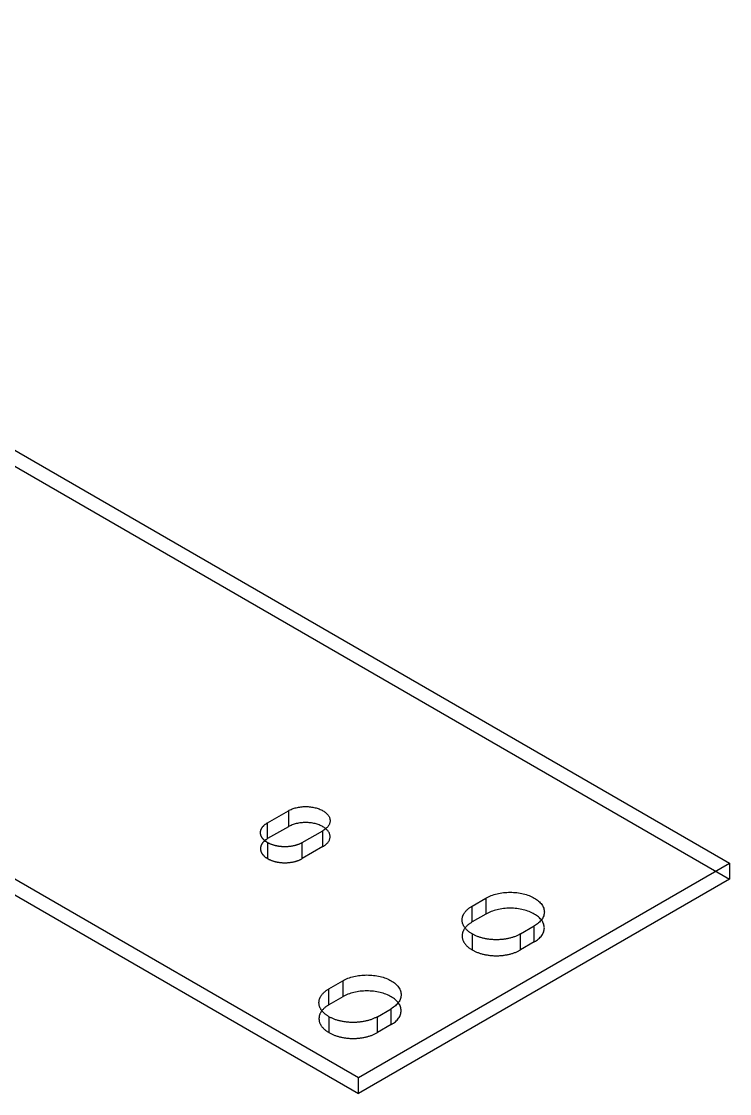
# Model space of a CAD drawing. Header units: inches. Extents: x 1.4 to 100.6, y 1.4 to 64.6.
# Drawn here: x 94.049 to 96.917, y 32.287 to 36.625 of the extents above; entities that cross this region are included whole.
import ezdxf

# ---------------------------------------------------------------- set-up
doc = ezdxf.new("R2010")
doc.units = ezdxf.units.IN
doc.header["$MEASUREMENT"] = 0

msp = doc.modelspace()

# ---------------------------------------------------------------- linework, layer by layer
at = {"layer": 'OUTLINE'}
for p, q in [((83.5029, 40.9635), (96.9167, 33.2188)), ((83.5029, 40.8989), (96.9167, 33.1542)), ((82, 40.0958), (95.4137, 32.3511)), ((82, 40.0312), (95.4137, 32.2865)), ((95.0463, 33.3826), (95.1302, 33.431)), ((95.1302, 33.431), (95.1337, 33.4329)), ((95.1302, 33.431), (95.1302, 33.3664)), ((95.1337, 33.4329), (95.1374, 33.4348)), ((95.1374, 33.4348), (95.1412, 33.4365)), ((95.1412, 33.4365), (95.1452, 33.4381)), ((95.1452, 33.4381), (95.1493, 33.4396)), ((95.1493, 33.4396), (95.1535, 33.441)), ((95.1535, 33.441), (95.1578, 33.4423)), ((95.1578, 33.4423), (95.1623, 33.4434)), ((95.1623, 33.4434), (95.1668, 33.4444)), ((95.1668, 33.4444), (95.1714, 33.4453)), ((95.1714, 33.4453), (95.1761, 33.446)), ((95.1761, 33.446), (95.1808, 33.4466)), ((95.1808, 33.4466), (95.1856, 33.4471)), ((95.1856, 33.4471), (95.1904, 33.4475)), ((95.1904, 33.4475), (95.1953, 33.4477)), ((95.1953, 33.4477), (95.2001, 33.4477)), ((95.2001, 33.4477), (95.205, 33.4477)), ((95.205, 33.4477), (95.2098, 33.4475)), ((95.2098, 33.4475), (95.2146, 33.4471)), ((95.2146, 33.4471), (95.2194, 33.4466)), ((95.2194, 33.4466), (95.2242, 33.446)), ((95.2242, 33.446), (95.2288, 33.4453)), ((95.2288, 33.4453), (95.2334, 33.4444)), ((95.2334, 33.4444), (95.238, 33.4434)), ((95.238, 33.4434), (95.2424, 33.4423)), ((95.2424, 33.4423), (95.2467, 33.441)), ((95.2467, 33.441), (95.251, 33.4396)), ((95.251, 33.4396), (95.2551, 33.4381)), ((95.2551, 33.4381), (95.259, 33.4365)), ((95.259, 33.4365), (95.2629, 33.4348)), ((95.2629, 33.4348), (95.2665, 33.4329)), ((95.2665, 33.4329), (95.2701, 33.431)), ((95.2701, 33.431), (95.2734, 33.429)), ((95.2734, 33.429), (95.2766, 33.4269)), ((95.2766, 33.4269), (95.2796, 33.4246)), ((95.2796, 33.4246), (95.2824, 33.4224)), ((95.2824, 33.4224), (95.285, 33.42)), ((95.285, 33.42), (95.2873, 33.4175)), ((95.2873, 33.4175), (95.2895, 33.415)), ((95.2895, 33.415), (95.2915, 33.4125)), ((95.2915, 33.4125), (95.2932, 33.4099)), ((95.2932, 33.4099), (95.2948, 33.4072)), ((95.2948, 33.4072), (95.2961, 33.4045)), ((95.0239, 33.3627), (95.0248, 33.364)), ((95.0248, 33.364), (95.0258, 33.3653)), ((95.0258, 33.3653), (95.0268, 33.3666)), ((95.0268, 33.3666), (95.0279, 33.3679)), ((95.0279, 33.3679), (95.029, 33.3691)), ((95.029, 33.3691), (95.0302, 33.3703)), ((95.0302, 33.3703), (95.0314, 33.3715)), ((95.0314, 33.3715), (95.0326, 33.3727)), ((95.0326, 33.3727), (95.034, 33.3739)), ((95.034, 33.3739), (95.0353, 33.3751)), ((95.0353, 33.3751), (95.0368, 33.3762)), ((95.0368, 33.3762), (95.0382, 33.3773)), ((95.0382, 33.3773), (95.0398, 33.3784)), ((95.0398, 33.3784), (95.0413, 33.3795)), ((95.0413, 33.3795), (95.0429, 33.3805)), ((95.0429, 33.3805), (95.0446, 33.3816)), ((95.0446, 33.3816), (95.0463, 33.3826)), ((95.0463, 33.318), (95.0463, 33.3826)), ((95.1302, 33.3664), (95.0463, 33.318)), ((95.1337, 33.3683), (95.1302, 33.3664)), ((95.1374, 33.3702), (95.1337, 33.3683)), ((95.1412, 33.3719), (95.1374, 33.3702)), ((95.1452, 33.3735), (95.1412, 33.3719)), ((95.1493, 33.375), (95.1452, 33.3735)), ((95.1535, 33.3764), (95.1493, 33.375)), ((95.1578, 33.3776), (95.1535, 33.3764)), ((95.1623, 33.3788), (95.1578, 33.3776)), ((95.1668, 33.3798), (95.1623, 33.3788)), ((95.1714, 33.3807), (95.1668, 33.3798)), ((95.1761, 33.3814), (95.1714, 33.3807)), ((95.1808, 33.382), (95.1761, 33.3814)), ((95.1856, 33.3825), (95.1808, 33.382)), ((95.1904, 33.3829), (95.1856, 33.3825)), ((95.1953, 33.3831), (95.1904, 33.3829)), ((95.2001, 33.3831), (95.1953, 33.3831)), ((95.205, 33.3831), (95.2001, 33.3831)), ((95.2098, 33.3829), (95.205, 33.3831)), ((95.2146, 33.3825), (95.2098, 33.3829)), ((95.2194, 33.382), (95.2146, 33.3825)), ((95.2242, 33.3814), (95.2194, 33.382)), ((95.2288, 33.3807), (95.2242, 33.3814)), ((95.2334, 33.3798), (95.2288, 33.3807)), ((95.238, 33.3788), (95.2334, 33.3798)), ((95.2424, 33.3776), (95.238, 33.3788)), ((95.2467, 33.3764), (95.2424, 33.3776)), ((95.251, 33.375), (95.2467, 33.3764)), ((95.2551, 33.3735), (95.251, 33.375)), ((95.259, 33.3719), (95.2551, 33.3735)), ((95.2629, 33.3702), (95.259, 33.3719)), ((95.2665, 33.3683), (95.2629, 33.3702)), ((95.2701, 33.3664), (95.2665, 33.3683)), ((95.2734, 33.3644), (95.2701, 33.3664)), ((95.2766, 33.3623), (95.2734, 33.3644)), ((95.2873, 33.3637), (95.285, 33.3613)), ((95.2895, 33.3662), (95.2873, 33.3637)), ((95.2915, 33.3688), (95.2895, 33.3662)), ((95.2932, 33.3714), (95.2915, 33.3688)), ((95.2948, 33.3741), (95.2932, 33.3714)), ((95.2961, 33.3768), (95.2948, 33.3741)), ((95.2961, 33.4045), (95.2971, 33.4018)), ((95.2971, 33.3795), (95.2961, 33.3768)), ((95.2971, 33.4018), (95.298, 33.399)), ((95.298, 33.3823), (95.2971, 33.3795)), ((95.298, 33.399), (95.2985, 33.3962)), ((95.2985, 33.385), (95.298, 33.3823)), ((95.2985, 33.3962), (95.2989, 33.3934)), ((95.2989, 33.3878), (95.2985, 33.385)), ((95.2989, 33.3934), (95.299, 33.3906)), ((95.299, 33.3906), (95.2989, 33.3878)), ((95.0173, 33.3436), (95.0174, 33.345)), ((95.0173, 33.3422), (95.0173, 33.3436)), ((95.0173, 33.3408), (95.0173, 33.3422)), ((95.0174, 33.3394), (95.0173, 33.3408)), ((95.0174, 33.345), (95.0176, 33.3464)), ((95.0176, 33.338), (95.0174, 33.3394)), ((95.0176, 33.3464), (95.0178, 33.3478)), ((95.0178, 33.3366), (95.0176, 33.338)), ((95.0178, 33.3478), (95.018, 33.3492)), ((95.018, 33.3352), (95.0178, 33.3366)), ((95.018, 33.3492), (95.0184, 33.3506)), ((95.0184, 33.3338), (95.018, 33.3352)), ((95.0184, 33.3506), (95.0188, 33.3519)), ((95.0188, 33.3324), (95.0184, 33.3338)), ((95.0188, 33.3519), (95.0192, 33.3533)), ((95.0192, 33.331), (95.0188, 33.3324)), ((95.0192, 33.3533), (95.0197, 33.3547)), ((95.0197, 33.3297), (95.0192, 33.331)), ((95.0197, 33.3547), (95.0203, 33.3561)), ((95.0203, 33.3283), (95.0197, 33.3297)), ((95.0203, 33.3561), (95.0209, 33.3574)), ((95.0209, 33.3269), (95.0203, 33.3283)), ((95.0209, 33.3574), (95.0216, 33.3588)), ((95.0216, 33.3256), (95.0209, 33.3269)), ((95.0216, 33.3588), (95.0223, 33.3601)), ((95.0223, 33.3243), (95.0216, 33.3256)), ((95.0223, 33.3601), (95.0231, 33.3614)), ((95.0231, 33.3229), (95.0223, 33.3243)), ((95.0231, 33.3614), (95.0239, 33.3627)), ((95.0239, 33.3216), (95.0231, 33.3229)), ((95.0248, 33.3203), (95.0239, 33.3216)), ((95.0258, 33.319), (95.0248, 33.3203)), ((95.1861, 33.3018), (95.2701, 33.3503)), ((95.2734, 33.3523), (95.2701, 33.3503)), ((95.2701, 33.2857), (95.2701, 33.3503)), ((95.2766, 33.3544), (95.2734, 33.3523)), ((95.2796, 33.36), (95.2766, 33.3623)), ((95.2796, 33.3566), (95.2766, 33.3544)), ((95.2824, 33.3578), (95.2796, 33.36)), ((95.2824, 33.3589), (95.2796, 33.3566)), ((95.285, 33.3613), (95.2824, 33.3589)), ((95.285, 33.3554), (95.2824, 33.3578)), ((95.2873, 33.3529), (95.285, 33.3554)), ((95.2895, 33.3504), (95.2873, 33.3529)), ((95.2915, 33.3479), (95.2895, 33.3504)), ((95.2932, 33.3453), (95.2915, 33.3479)), ((95.2948, 33.3426), (95.2932, 33.3453)), ((95.2961, 33.3399), (95.2948, 33.3426)), ((95.2971, 33.3372), (95.2961, 33.3399)), ((95.298, 33.3344), (95.2971, 33.3372)), ((95.2985, 33.3316), (95.298, 33.3344)), ((95.298, 33.3176), (95.2985, 33.3204)), ((95.2989, 33.3288), (95.2985, 33.3316)), ((95.2985, 33.3204), (95.2989, 33.3232)), ((95.299, 33.326), (95.2989, 33.3288)), ((95.2989, 33.3232), (95.299, 33.326)), ((95.0174, 33.2804), (95.0173, 33.279)), ((95.0173, 33.279), (95.0173, 33.2776)), ((95.0173, 33.2776), (95.0173, 33.2762)), ((95.0176, 33.2818), (95.0174, 33.2804)), ((95.0178, 33.2832), (95.0176, 33.2818)), ((95.018, 33.2846), (95.0178, 33.2832)), ((95.0184, 33.286), (95.018, 33.2846)), ((95.0188, 33.2873), (95.0184, 33.286)), ((95.0192, 33.2887), (95.0188, 33.2873)), ((95.0197, 33.2901), (95.0192, 33.2887)), ((95.0203, 33.2915), (95.0197, 33.2901)), ((95.0209, 33.2928), (95.0203, 33.2915)), ((95.0216, 33.2942), (95.0209, 33.2928)), ((95.0223, 33.2955), (95.0216, 33.2942)), ((95.0231, 33.2968), (95.0223, 33.2955)), ((95.0239, 33.2981), (95.0231, 33.2968)), ((95.0248, 33.2994), (95.0239, 33.2981)), ((95.0258, 33.3007), (95.0248, 33.2994)), ((95.0268, 33.3178), (95.0258, 33.319)), ((95.0268, 33.302), (95.0258, 33.3007)), ((95.0279, 33.3165), (95.0268, 33.3178)), ((95.0279, 33.3032), (95.0268, 33.302)), ((95.029, 33.3153), (95.0279, 33.3165)), ((95.029, 33.3045), (95.0279, 33.3032)), ((95.0302, 33.314), (95.029, 33.3153)), ((95.0302, 33.3057), (95.029, 33.3045)), ((95.0314, 33.3128), (95.0302, 33.314)), ((95.0314, 33.3069), (95.0302, 33.3057)), ((95.0326, 33.3116), (95.0314, 33.3128)), ((95.0326, 33.3081), (95.0314, 33.3069)), ((95.034, 33.3105), (95.0326, 33.3116)), ((95.034, 33.3093), (95.0326, 33.3081)), ((95.0353, 33.3093), (95.034, 33.3105)), ((95.0353, 33.3105), (95.034, 33.3093)), ((95.0368, 33.3116), (95.0353, 33.3105)), ((95.0368, 33.3082), (95.0353, 33.3093)), ((95.0382, 33.3127), (95.0368, 33.3116)), ((95.0382, 33.307), (95.0368, 33.3082)), ((95.0398, 33.3138), (95.0382, 33.3127)), ((95.0398, 33.306), (95.0382, 33.307)), ((95.0413, 33.3149), (95.0398, 33.3138)), ((95.0413, 33.3049), (95.0398, 33.306)), ((95.0429, 33.3159), (95.0413, 33.3149)), ((95.0429, 33.3038), (95.0413, 33.3049)), ((95.0446, 33.3169), (95.0429, 33.3159)), ((95.0446, 33.3028), (95.0429, 33.3038)), ((95.0463, 33.318), (95.0446, 33.3169)), ((95.0463, 33.3018), (95.0446, 33.3028)), ((95.0463, 33.3018), (95.0463, 33.2372)), ((95.048, 33.3008), (95.0463, 33.3018)), ((95.0498, 33.2999), (95.048, 33.3008)), ((95.0516, 33.2989), (95.0498, 33.2999)), ((95.0535, 33.298), (95.0516, 33.2989)), ((95.0554, 33.2972), (95.0535, 33.298)), ((95.0573, 33.2963), (95.0554, 33.2972)), ((95.0593, 33.2955), (95.0573, 33.2963)), ((95.0613, 33.2947), (95.0593, 33.2955)), ((95.0633, 33.2939), (95.0613, 33.2947)), ((95.0654, 33.2932), (95.0633, 33.2939)), ((95.0675, 33.2925), (95.0654, 33.2932)), ((95.0696, 33.2918), (95.0675, 33.2925)), ((95.0717, 33.2912), (95.0696, 33.2918)), ((95.0739, 33.2906), (95.0717, 33.2912)), ((95.0761, 33.29), (95.0739, 33.2906)), ((95.0784, 33.2894), (95.0761, 33.29)), ((95.0806, 33.2889), (95.0784, 33.2894)), ((95.0829, 33.2884), (95.0806, 33.2889)), ((95.0852, 33.288), (95.0829, 33.2884)), ((95.0875, 33.2875), (95.0852, 33.288)), ((95.0898, 33.2871), (95.0875, 33.2875)), ((95.0922, 33.2868), (95.0898, 33.2871)), ((95.0945, 33.2865), (95.0922, 33.2868)), ((95.0969, 33.2862), (95.0945, 33.2865)), ((95.0993, 33.2859), (95.0969, 33.2862)), ((95.1017, 33.2857), (95.0993, 33.2859)), ((95.1041, 33.2855), (95.1017, 33.2857)), ((95.1065, 33.2854), (95.1041, 33.2855)), ((95.1089, 33.2852), (95.1065, 33.2854)), ((95.1114, 33.2851), (95.1089, 33.2852)), ((95.1138, 33.2851), (95.1114, 33.2851)), ((95.1162, 33.2851), (95.1138, 33.2851)), ((95.1186, 33.2851), (95.1162, 33.2851)), ((95.1211, 33.2851), (95.1186, 33.2851)), ((95.1235, 33.2852), (95.1211, 33.2851)), ((95.1259, 33.2854), (95.1235, 33.2852)), ((95.1283, 33.2855), (95.1259, 33.2854)), ((95.1307, 33.2857), (95.1283, 33.2855)), ((95.1331, 33.2859), (95.1307, 33.2857)), ((95.1355, 33.2862), (95.1331, 33.2859)), ((95.1379, 33.2865), (95.1355, 33.2862)), ((95.1402, 33.2868), (95.1379, 33.2865)), ((95.1426, 33.2871), (95.1402, 33.2868)), ((95.1449, 33.2875), (95.1426, 33.2871)), ((95.1472, 33.288), (95.1449, 33.2875)), ((95.1495, 33.2884), (95.1472, 33.288)), ((95.1518, 33.2889), (95.1495, 33.2884)), ((95.1541, 33.2894), (95.1518, 33.2889)), ((95.1563, 33.29), (95.1541, 33.2894)), ((95.1585, 33.2906), (95.1563, 33.29)), ((95.1607, 33.2912), (95.1585, 33.2906)), ((95.1628, 33.2918), (95.1607, 33.2912)), ((95.165, 33.2925), (95.1628, 33.2918)), ((95.1671, 33.2932), (95.165, 33.2925)), ((95.1691, 33.2939), (95.1671, 33.2932)), ((95.1712, 33.2947), (95.1691, 33.2939)), ((95.1732, 33.2955), (95.1712, 33.2947)), ((95.1751, 33.2963), (95.1732, 33.2955)), ((95.1771, 33.2972), (95.1751, 33.2963)), ((95.1789, 33.298), (95.1771, 33.2972)), ((95.1808, 33.2989), (95.1789, 33.298)), ((95.1826, 33.2999), (95.1808, 33.2989)), ((95.1844, 33.3008), (95.1826, 33.2999)), ((95.1861, 33.3018), (95.1844, 33.3008)), ((95.1861, 33.2372), (95.1861, 33.3018)), ((95.2701, 33.2857), (95.1861, 33.2372)), ((95.2701, 33.2857), (95.2734, 33.2877)), ((95.2734, 33.2877), (95.2766, 33.2898)), ((95.2766, 33.2898), (95.2796, 33.292)), ((95.2796, 33.292), (95.2824, 33.2943)), ((95.2824, 33.2943), (95.285, 33.2967)), ((95.285, 33.2967), (95.2873, 33.2991)), ((95.2873, 33.2991), (95.2895, 33.3016)), ((95.2895, 33.3016), (95.2915, 33.3042)), ((95.2915, 33.3042), (95.2932, 33.3068)), ((95.2932, 33.3068), (95.2948, 33.3095)), ((95.2948, 33.3095), (95.2961, 33.3122)), ((95.2961, 33.3122), (95.2971, 33.3149)), ((95.2971, 33.3149), (95.298, 33.3176)), ((95.0173, 33.2762), (95.0174, 33.2748)), ((95.0174, 33.2748), (95.0176, 33.2734)), ((95.0176, 33.2734), (95.0178, 33.272)), ((95.0178, 33.272), (95.018, 33.2706)), ((95.018, 33.2706), (95.0184, 33.2692)), ((95.0184, 33.2692), (95.0188, 33.2678)), ((95.0188, 33.2678), (95.0192, 33.2664)), ((95.0192, 33.2664), (95.0197, 33.2651)), ((95.0197, 33.2651), (95.0203, 33.2637)), ((95.0203, 33.2637), (95.0209, 33.2623)), ((95.0209, 33.2623), (95.0216, 33.261)), ((95.0216, 33.261), (95.0223, 33.2597)), ((95.0223, 33.2597), (95.0231, 33.2583)), ((95.0231, 33.2583), (95.0239, 33.257)), ((95.0239, 33.257), (95.0248, 33.2557)), ((95.0248, 33.2557), (95.0258, 33.2544)), ((95.0258, 33.2544), (95.0268, 33.2532)), ((95.0268, 33.2532), (95.0279, 33.2519)), ((95.0279, 33.2519), (95.029, 33.2507)), ((95.029, 33.2507), (95.0302, 33.2494)), ((95.0302, 33.2494), (95.0314, 33.2482)), ((95.0314, 33.2482), (95.0326, 33.247)), ((95.0326, 33.247), (95.034, 33.2459)), ((95.034, 33.2459), (95.0353, 33.2447)), ((95.0353, 33.2447), (95.0368, 33.2436)), ((95.0368, 33.2436), (95.0382, 33.2424)), ((95.0382, 33.2424), (95.0398, 33.2414)), ((95.0398, 33.2414), (95.0413, 33.2403)), ((95.0413, 33.2403), (95.0429, 33.2392)), ((95.0429, 33.2392), (95.0446, 33.2382)), ((95.0446, 33.2382), (95.0463, 33.2372)), ((95.0463, 33.2372), (95.048, 33.2362)), ((95.048, 33.2362), (95.0498, 33.2353)), ((95.0498, 33.2353), (95.0516, 33.2343)), ((95.0516, 33.2343), (95.0535, 33.2334)), ((95.0535, 33.2334), (95.0554, 33.2326)), ((95.1771, 33.2326), (95.1789, 33.2334)), ((95.1789, 33.2334), (95.1808, 33.2343)), ((95.1808, 33.2343), (95.1826, 33.2353)), ((95.1826, 33.2353), (95.1844, 33.2362)), ((95.1844, 33.2362), (95.1861, 33.2372)), ((95.0554, 33.2326), (95.0573, 33.2317)), ((95.0573, 33.2317), (95.0593, 33.2309)), ((95.0593, 33.2309), (95.0613, 33.2301)), ((95.0613, 33.2301), (95.0633, 33.2293)), ((95.0633, 33.2293), (95.0654, 33.2286)), ((95.0654, 33.2286), (95.0675, 33.2279)), ((95.0675, 33.2279), (95.0696, 33.2272)), ((95.0696, 33.2272), (95.0717, 33.2266)), ((95.0717, 33.2266), (95.0739, 33.226)), ((95.0739, 33.226), (95.0761, 33.2254)), ((95.0761, 33.2254), (95.0784, 33.2248)), ((95.0784, 33.2248), (95.0806, 33.2243)), ((95.0806, 33.2243), (95.0829, 33.2238)), ((95.0829, 33.2238), (95.0852, 33.2234)), ((95.0852, 33.2234), (95.0875, 33.2229)), ((95.0875, 33.2229), (95.0898, 33.2225)), ((95.0898, 33.2225), (95.0922, 33.2222)), ((95.0922, 33.2222), (95.0945, 33.2219)), ((95.0945, 33.2219), (95.0969, 33.2216)), ((95.0969, 33.2216), (95.0993, 33.2213)), ((95.0993, 33.2213), (95.1017, 33.2211)), ((95.1017, 33.2211), (95.1041, 33.2209)), ((95.1041, 33.2209), (95.1065, 33.2207)), ((95.1065, 33.2207), (95.1089, 33.2206)), ((95.1089, 33.2206), (95.1114, 33.2205)), ((95.1114, 33.2205), (95.1138, 33.2205)), ((95.1138, 33.2205), (95.1162, 33.2205)), ((95.1162, 33.2205), (95.1186, 33.2205)), ((95.1186, 33.2205), (95.1211, 33.2205)), ((95.1211, 33.2205), (95.1235, 33.2206)), ((95.1235, 33.2206), (95.1259, 33.2207)), ((95.1259, 33.2207), (95.1283, 33.2209)), ((95.1283, 33.2209), (95.1307, 33.2211)), ((95.1307, 33.2211), (95.1331, 33.2213)), ((95.1331, 33.2213), (95.1355, 33.2216)), ((95.1355, 33.2216), (95.1379, 33.2219)), ((95.1379, 33.2219), (95.1402, 33.2222)), ((95.1402, 33.2222), (95.1426, 33.2225)), ((95.1426, 33.2225), (95.1449, 33.2229)), ((95.1449, 33.2229), (95.1472, 33.2234)), ((95.1472, 33.2234), (95.1495, 33.2238)), ((95.1495, 33.2238), (95.1518, 33.2243)), ((95.1518, 33.2243), (95.1541, 33.2248)), ((95.1541, 33.2248), (95.1563, 33.2254)), ((95.1563, 33.2254), (95.1585, 33.226)), ((95.1585, 33.226), (95.1607, 33.2266)), ((95.1607, 33.2266), (95.1628, 33.2272)), ((95.1628, 33.2272), (95.165, 33.2279)), ((95.165, 33.2279), (95.1671, 33.2286)), ((95.1671, 33.2286), (95.1691, 33.2293)), ((95.1691, 33.2293), (95.1712, 33.2301)), ((95.1712, 33.2301), (95.1732, 33.2309)), ((95.1732, 33.2309), (95.1751, 33.2317)), ((95.1751, 33.2317), (95.1771, 33.2326)), ((95.4137, 32.3511), (96.9167, 33.2188)), ((96.9167, 33.2188), (96.9167, 33.1542)), ((96.9167, 33.1542), (95.4137, 32.2865)), ((95.8744, 33.0454), (95.9303, 33.0777)), ((95.9303, 33.0777), (95.9353, 33.0804)), ((95.9303, 33.0777), (95.9303, 33.0131)), ((95.9353, 33.0804), (95.9404, 33.083)), ((95.9404, 33.083), (95.9458, 33.0854)), ((95.9458, 33.0854), (95.9513, 33.0876)), ((95.9513, 33.0876), (95.9571, 33.0897)), ((95.9571, 33.0897), (95.963, 33.0917)), ((95.963, 33.0917), (95.969, 33.0934)), ((95.969, 33.0934), (95.9752, 33.095)), ((95.9752, 33.095), (95.9816, 33.0964)), ((95.9816, 33.0964), (95.988, 33.0977)), ((95.988, 33.0977), (95.9946, 33.0987)), ((95.9946, 33.0987), (96.0012, 33.0996)), ((96.0012, 33.0996), (96.0079, 33.1002)), ((96.0079, 33.1002), (96.0147, 33.1007)), ((96.0147, 33.1007), (96.0214, 33.101)), ((96.0214, 33.101), (96.0282, 33.1011)), ((96.0282, 33.1011), (96.035, 33.101)), ((96.035, 33.101), (96.0418, 33.1007)), ((96.0418, 33.1007), (96.0486, 33.1002)), ((96.0486, 33.1002), (96.0552, 33.0996)), ((96.0552, 33.0996), (96.0619, 33.0987)), ((96.0619, 33.0987), (96.0684, 33.0977)), ((96.0684, 33.0977), (96.0749, 33.0964)), ((96.0749, 33.0964), (96.0812, 33.095)), ((96.0812, 33.095), (96.0874, 33.0934)), ((96.0874, 33.0934), (96.0935, 33.0917)), ((96.0935, 33.0917), (96.0994, 33.0897)), ((96.0994, 33.0897), (96.1052, 33.0876)), ((96.1052, 33.0876), (96.1107, 33.0854)), ((96.1107, 33.0854), (96.1161, 33.083)), ((96.1161, 33.083), (96.1212, 33.0804)), ((96.1212, 33.0804), (96.1261, 33.0777)), ((96.1261, 33.0777), (96.1308, 33.0748)), ((96.1308, 33.0748), (96.1353, 33.0719)), ((96.1353, 33.0719), (96.1394, 33.0688)), ((96.1394, 33.0688), (96.1434, 33.0656)), ((96.1434, 33.0656), (96.147, 33.0623)), ((96.147, 33.0623), (96.1503, 33.0588)), ((95.8419, 33.0158), (95.8431, 33.0176)), ((95.8431, 33.0176), (95.8444, 33.0195)), ((95.8444, 33.0195), (95.8457, 33.0213)), ((95.8457, 33.0213), (95.8471, 33.023)), ((95.8471, 33.023), (95.8486, 33.0248)), ((95.8486, 33.0248), (95.8502, 33.0265)), ((95.8502, 33.0265), (95.8518, 33.0283)), ((95.8518, 33.0283), (95.8535, 33.03)), ((95.8535, 33.03), (95.8553, 33.0316)), ((95.8553, 33.0316), (95.8572, 33.0333)), ((95.8572, 33.0333), (95.8591, 33.0349)), ((95.8591, 33.0349), (95.8611, 33.0365)), ((95.8611, 33.0365), (95.8631, 33.038)), ((95.8631, 33.038), (95.8653, 33.0396)), ((95.8653, 33.0396), (95.8674, 33.0411)), ((95.8674, 33.0411), (95.8697, 33.0425)), ((95.8697, 33.0425), (95.872, 33.044)), ((95.872, 33.044), (95.8744, 33.0454)), ((95.8744, 32.9808), (95.8744, 33.0454)), ((95.9404, 33.0184), (95.9353, 33.0158)), ((95.9458, 33.0208), (95.9404, 33.0184)), ((95.9513, 33.023), (95.9458, 33.0208)), ((95.9571, 33.0251), (95.9513, 33.023)), ((95.963, 33.0271), (95.9571, 33.0251)), ((95.969, 33.0288), (95.963, 33.0271)), ((95.9752, 33.0304), (95.969, 33.0288)), ((95.9816, 33.0318), (95.9752, 33.0304)), ((95.988, 33.0331), (95.9816, 33.0318)), ((95.9946, 33.0341), (95.988, 33.0331)), ((96.0012, 33.035), (95.9946, 33.0341)), ((96.0079, 33.0356), (96.0012, 33.035)), ((96.0147, 33.0361), (96.0079, 33.0356)), ((96.0214, 33.0364), (96.0147, 33.0361)), ((96.0282, 33.0365), (96.0214, 33.0364)), ((96.035, 33.0364), (96.0282, 33.0365)), ((96.0418, 33.0361), (96.035, 33.0364)), ((96.0486, 33.0356), (96.0418, 33.0361)), ((96.0552, 33.035), (96.0486, 33.0356)), ((96.0619, 33.0341), (96.0552, 33.035)), ((96.0684, 33.0331), (96.0619, 33.0341)), ((96.0749, 33.0318), (96.0684, 33.0331)), ((96.0812, 33.0304), (96.0749, 33.0318)), ((96.0874, 33.0288), (96.0812, 33.0304)), ((96.0935, 33.0271), (96.0874, 33.0288)), ((96.0994, 33.0251), (96.0935, 33.0271)), ((96.1052, 33.023), (96.0994, 33.0251)), ((96.1107, 33.0208), (96.1052, 33.023)), ((96.1161, 33.0184), (96.1107, 33.0208)), ((96.1212, 33.0158), (96.1161, 33.0184)), ((96.1503, 33.0588), (96.1534, 33.0553)), ((96.1534, 33.0553), (96.1562, 33.0518)), ((96.1562, 33.0518), (96.1586, 33.0481)), ((96.1586, 33.0481), (96.1607, 33.0444)), ((96.1607, 33.0444), (96.1625, 33.0406)), ((96.1625, 33.0406), (96.164, 33.0368)), ((96.164, 33.0368), (96.1652, 33.0329)), ((96.1652, 33.0329), (96.166, 33.029)), ((96.166, 33.029), (96.1665, 33.0251)), ((96.1665, 33.0172), (96.166, 33.0133)), ((96.1665, 33.0251), (96.1667, 33.0212)), ((96.1667, 33.0212), (96.1665, 33.0172)), ((95.8338, 32.9889), (95.8339, 32.9908)), ((95.8339, 32.9869), (95.8338, 32.9889)), ((95.8339, 32.9908), (95.834, 32.9928)), ((95.834, 32.9849), (95.8339, 32.9869)), ((95.834, 32.9928), (95.8342, 32.9947)), ((95.8342, 32.983), (95.834, 32.9849)), ((95.8342, 32.9947), (95.8345, 32.9967)), ((95.8345, 32.981), (95.8342, 32.983)), ((95.8345, 32.9967), (95.8349, 32.9986)), ((95.8349, 32.9791), (95.8345, 32.981)), ((95.8349, 32.9986), (95.8353, 33.0006)), ((95.8353, 32.9771), (95.8349, 32.9791)), ((95.8353, 33.0006), (95.8359, 33.0025)), ((95.8359, 32.9752), (95.8353, 32.9771)), ((95.8359, 33.0025), (95.8365, 33.0045)), ((95.8365, 32.9733), (95.8359, 32.9752)), ((95.8365, 33.0045), (95.8372, 33.0064)), ((95.8372, 32.9713), (95.8365, 32.9733)), ((95.8372, 33.0064), (95.838, 33.0083)), ((95.838, 33.0083), (95.8388, 33.0102)), ((95.8388, 33.0102), (95.8398, 33.0121)), ((95.8398, 33.0121), (95.8408, 33.0139)), ((95.8408, 33.0139), (95.8419, 33.0158)), ((95.8631, 32.9734), (95.8611, 32.9719)), ((95.8653, 32.975), (95.8631, 32.9734)), ((95.8674, 32.9765), (95.8653, 32.975)), ((95.8697, 32.9779), (95.8674, 32.9765)), ((95.872, 32.9794), (95.8697, 32.9779)), ((95.8744, 32.9808), (95.872, 32.9794)), ((95.9303, 33.0131), (95.8744, 32.9808)), ((95.9353, 33.0158), (95.9303, 33.0131)), ((96.1261, 33.0131), (96.1212, 33.0158)), ((96.1308, 33.0102), (96.1261, 33.0131)), ((96.1353, 33.0073), (96.1308, 33.0102)), ((96.1394, 33.0042), (96.1353, 33.0073)), ((96.1394, 32.9735), (96.1353, 32.9704)), ((96.1434, 33.001), (96.1394, 33.0042)), ((96.1434, 32.9767), (96.1394, 32.9735)), ((96.147, 32.9977), (96.1434, 33.001)), ((96.147, 32.9801), (96.1434, 32.9767)), ((96.1503, 32.9942), (96.147, 32.9977)), ((96.1503, 32.9835), (96.147, 32.9801)), ((96.1534, 32.9907), (96.1503, 32.9942)), ((96.1534, 32.987), (96.1503, 32.9835)), ((96.1562, 32.9871), (96.1534, 32.9907)), ((96.1562, 32.9906), (96.1534, 32.987)), ((96.1586, 32.9942), (96.1562, 32.9906)), ((96.1586, 32.9835), (96.1562, 32.9871)), ((96.1607, 32.998), (96.1586, 32.9942)), ((96.1607, 32.9798), (96.1586, 32.9835)), ((96.1625, 33.0017), (96.1607, 32.998)), ((96.1625, 32.976), (96.1607, 32.9798)), ((96.164, 33.0056), (96.1625, 33.0017)), ((96.164, 32.9722), (96.1625, 32.976)), ((96.1652, 33.0094), (96.164, 33.0056)), ((96.166, 33.0133), (96.1652, 33.0094)), ((95.8342, 32.9301), (95.834, 32.9282)), ((95.8345, 32.9321), (95.8342, 32.9301)), ((95.8349, 32.934), (95.8345, 32.9321)), ((95.8353, 32.936), (95.8349, 32.934)), ((95.8359, 32.9379), (95.8353, 32.936)), ((95.8365, 32.9399), (95.8359, 32.9379)), ((95.8372, 32.9418), (95.8365, 32.9399)), ((95.838, 32.9694), (95.8372, 32.9713)), ((95.838, 32.9437), (95.8372, 32.9418)), ((95.8388, 32.9675), (95.838, 32.9694)), ((95.8388, 32.9456), (95.838, 32.9437)), ((95.8398, 32.9657), (95.8388, 32.9675)), ((95.8398, 32.9475), (95.8388, 32.9456)), ((95.8408, 32.9638), (95.8398, 32.9657)), ((95.8408, 32.9493), (95.8398, 32.9475)), ((95.8419, 32.9619), (95.8408, 32.9638)), ((95.8419, 32.9512), (95.8408, 32.9493)), ((95.8431, 32.9601), (95.8419, 32.9619)), ((95.8431, 32.953), (95.8419, 32.9512)), ((95.8444, 32.9583), (95.8431, 32.9601)), ((95.8444, 32.9548), (95.8431, 32.953)), ((95.8457, 32.9565), (95.8444, 32.9583)), ((95.8457, 32.9567), (95.8444, 32.9548)), ((95.8471, 32.9584), (95.8457, 32.9567)), ((95.8471, 32.9547), (95.8457, 32.9565)), ((95.8486, 32.9602), (95.8471, 32.9584)), ((95.8486, 32.9529), (95.8471, 32.9547)), ((95.8502, 32.9619), (95.8486, 32.9602)), ((95.8502, 32.9512), (95.8486, 32.9529)), ((95.8518, 32.9637), (95.8502, 32.9619)), ((95.8518, 32.9495), (95.8502, 32.9512)), ((95.8535, 32.9654), (95.8518, 32.9637)), ((95.8535, 32.9478), (95.8518, 32.9495)), ((95.8553, 32.967), (95.8535, 32.9654)), ((95.8553, 32.9461), (95.8535, 32.9478)), ((95.8572, 32.9687), (95.8553, 32.967)), ((95.8572, 32.9444), (95.8553, 32.9461)), ((95.8591, 32.9703), (95.8572, 32.9687)), ((95.8591, 32.9428), (95.8572, 32.9444)), ((95.8611, 32.9719), (95.8591, 32.9703)), ((95.8611, 32.9412), (95.8591, 32.9428)), ((95.8631, 32.9397), (95.8611, 32.9412)), ((95.8653, 32.9381), (95.8631, 32.9397)), ((95.8674, 32.9366), (95.8653, 32.9381)), ((95.8697, 32.9352), (95.8674, 32.9366)), ((95.872, 32.9337), (95.8697, 32.9352)), ((95.8744, 32.9323), (95.872, 32.9337)), ((95.8744, 32.9323), (95.8744, 32.8677)), ((95.8768, 32.931), (95.8744, 32.9323)), ((95.8793, 32.9296), (95.8768, 32.931)), ((95.8819, 32.9283), (95.8793, 32.9296)), ((96.0653, 32.9296), (96.0627, 32.9283)), ((96.0678, 32.931), (96.0653, 32.9296)), ((96.0702, 32.9323), (96.0678, 32.931)), ((96.0702, 32.9323), (96.1261, 32.9646)), ((96.0702, 32.8677), (96.0702, 32.9323)), ((96.1308, 32.9675), (96.1261, 32.9646)), ((96.1261, 32.9), (96.1261, 32.9646)), ((96.1353, 32.9704), (96.1308, 32.9675)), ((96.1562, 32.926), (96.1586, 32.9296)), ((96.1586, 32.9296), (96.1607, 32.9333)), ((96.1607, 32.9333), (96.1625, 32.9371)), ((96.1625, 32.9371), (96.164, 32.941)), ((96.1652, 32.9683), (96.164, 32.9722)), ((96.164, 32.941), (96.1652, 32.9448)), ((96.166, 32.9644), (96.1652, 32.9683)), ((96.1652, 32.9448), (96.166, 32.9487)), ((96.1665, 32.9605), (96.166, 32.9644)), ((96.166, 32.9487), (96.1665, 32.9526)), ((96.1667, 32.9566), (96.1665, 32.9605)), ((96.1665, 32.9526), (96.1667, 32.9566)), ((95.8339, 32.9262), (95.8338, 32.9243)), ((95.8338, 32.9243), (95.8339, 32.9223)), ((95.834, 32.9282), (95.8339, 32.9262)), ((95.8339, 32.9223), (95.834, 32.9203)), ((95.834, 32.9203), (95.8342, 32.9184)), ((95.8342, 32.9184), (95.8345, 32.9164)), ((95.8345, 32.9164), (95.8349, 32.9145)), ((95.8349, 32.9145), (95.8353, 32.9125)), ((95.8353, 32.9125), (95.8359, 32.9106)), ((95.8359, 32.9106), (95.8365, 32.9087)), ((95.8365, 32.9087), (95.8372, 32.9067)), ((95.8372, 32.9067), (95.838, 32.9048)), ((95.838, 32.9048), (95.8388, 32.9029)), ((95.8388, 32.9029), (95.8398, 32.901)), ((95.8398, 32.901), (95.8408, 32.8992)), ((95.8408, 32.8992), (95.8419, 32.8973)), ((95.8419, 32.8973), (95.8431, 32.8955)), ((95.8431, 32.8955), (95.8444, 32.8937)), ((95.8444, 32.8937), (95.8457, 32.8919)), ((95.8457, 32.8919), (95.8471, 32.8901)), ((95.8471, 32.8901), (95.8486, 32.8883)), ((95.8486, 32.8883), (95.8502, 32.8866)), ((95.8502, 32.8866), (95.8518, 32.8849)), ((95.8845, 32.9271), (95.8819, 32.9283)), ((95.8871, 32.9258), (95.8845, 32.9271)), ((95.8898, 32.9246), (95.8871, 32.9258)), ((95.8926, 32.9235), (95.8898, 32.9246)), ((95.8954, 32.9224), (95.8926, 32.9235)), ((95.8982, 32.9213), (95.8954, 32.9224)), ((95.9011, 32.9203), (95.8982, 32.9213)), ((95.904, 32.9193), (95.9011, 32.9203)), ((95.907, 32.9184), (95.904, 32.9193)), ((95.91, 32.9175), (95.907, 32.9184)), ((95.9131, 32.9166), (95.91, 32.9175)), ((95.9162, 32.9158), (95.9131, 32.9166)), ((95.9193, 32.915), (95.9162, 32.9158)), ((95.9225, 32.9143), (95.9193, 32.915)), ((95.9256, 32.9136), (95.9225, 32.9143)), ((95.9289, 32.9129), (95.9256, 32.9136)), ((95.9321, 32.9124), (95.9289, 32.9129)), ((95.9354, 32.9118), (95.9321, 32.9124)), ((95.9386, 32.9113), (95.9354, 32.9118)), ((95.942, 32.9109), (95.9386, 32.9113)), ((95.9453, 32.9105), (95.942, 32.9109)), ((95.9486, 32.9101), (95.9453, 32.9105)), ((95.952, 32.9098), (95.9486, 32.9101)), ((95.9553, 32.9095), (95.952, 32.9098)), ((95.9587, 32.9093), (95.9553, 32.9095)), ((95.9621, 32.9091), (95.9587, 32.9093)), ((95.9655, 32.909), (95.9621, 32.9091)), ((95.9689, 32.9089), (95.9655, 32.909)), ((95.9723, 32.9089), (95.9689, 32.9089)), ((95.9757, 32.9089), (95.9723, 32.9089)), ((95.9791, 32.909), (95.9757, 32.9089)), ((95.9825, 32.9091), (95.9791, 32.909)), ((95.9859, 32.9093), (95.9825, 32.9091)), ((95.9892, 32.9095), (95.9859, 32.9093)), ((95.9926, 32.9098), (95.9892, 32.9095)), ((95.996, 32.9101), (95.9926, 32.9098)), ((95.9993, 32.9105), (95.996, 32.9101)), ((96.0026, 32.9109), (95.9993, 32.9105)), ((96.0059, 32.9113), (96.0026, 32.9109)), ((96.0092, 32.9118), (96.0059, 32.9113)), ((96.0125, 32.9124), (96.0092, 32.9118)), ((96.0157, 32.9129), (96.0125, 32.9124)), ((96.0189, 32.9136), (96.0157, 32.9129)), ((96.0221, 32.9143), (96.0189, 32.9136)), ((96.0253, 32.915), (96.0221, 32.9143)), ((96.0284, 32.9158), (96.0253, 32.915)), ((96.0315, 32.9166), (96.0284, 32.9158)), ((96.0345, 32.9175), (96.0315, 32.9166)), ((96.0376, 32.9184), (96.0345, 32.9175)), ((96.0405, 32.9193), (96.0376, 32.9184)), ((96.0435, 32.9203), (96.0405, 32.9193)), ((96.0464, 32.9213), (96.0435, 32.9203)), ((96.0492, 32.9224), (96.0464, 32.9213)), ((96.052, 32.9235), (96.0492, 32.9224)), ((96.0548, 32.9246), (96.052, 32.9235)), ((96.0575, 32.9258), (96.0548, 32.9246)), ((96.0601, 32.9271), (96.0575, 32.9258)), ((96.0627, 32.9283), (96.0601, 32.9271)), ((96.1261, 32.9), (96.0702, 32.8677)), ((96.1261, 32.9), (96.1308, 32.9029)), ((96.1308, 32.9029), (96.1353, 32.9058)), ((96.1353, 32.9058), (96.1394, 32.9089)), ((96.1394, 32.9089), (96.1434, 32.9121)), ((96.1434, 32.9121), (96.147, 32.9155)), ((96.147, 32.9155), (96.1503, 32.9189)), ((96.1503, 32.9189), (96.1534, 32.9224)), ((96.1534, 32.9224), (96.1562, 32.926)), ((95.8518, 32.8849), (95.8535, 32.8832)), ((95.8535, 32.8832), (95.8553, 32.8815)), ((95.8553, 32.8815), (95.8572, 32.8798)), ((95.8572, 32.8798), (95.8591, 32.8782)), ((95.8591, 32.8782), (95.8611, 32.8766)), ((95.8611, 32.8766), (95.8631, 32.8751)), ((95.8631, 32.8751), (95.8653, 32.8735)), ((95.8653, 32.8735), (95.8674, 32.872)), ((95.8674, 32.872), (95.8697, 32.8706)), ((95.8697, 32.8706), (95.872, 32.8691)), ((95.872, 32.8691), (95.8744, 32.8677)), ((95.8744, 32.8677), (95.8768, 32.8664)), ((95.8768, 32.8664), (95.8793, 32.865)), ((95.8793, 32.865), (95.8819, 32.8637)), ((95.8819, 32.8637), (95.8845, 32.8625)), ((95.8845, 32.8625), (95.8871, 32.8612)), ((95.8871, 32.8612), (95.8898, 32.86)), ((95.8898, 32.86), (95.8926, 32.8589)), ((95.8926, 32.8589), (95.8954, 32.8578)), ((95.8954, 32.8578), (95.8982, 32.8567)), ((95.8982, 32.8567), (95.9011, 32.8557)), ((95.9011, 32.8557), (95.904, 32.8547)), ((95.904, 32.8547), (95.907, 32.8538)), ((95.907, 32.8538), (95.91, 32.8528)), ((95.91, 32.8528), (95.9131, 32.852)), ((95.9131, 32.852), (95.9162, 32.8512)), ((95.9162, 32.8512), (95.9193, 32.8504)), ((95.9193, 32.8504), (95.9225, 32.8497)), ((95.9225, 32.8497), (95.9256, 32.849)), ((95.9256, 32.849), (95.9289, 32.8483)), ((95.9289, 32.8483), (95.9321, 32.8478)), ((95.9321, 32.8478), (95.9354, 32.8472)), ((95.9354, 32.8472), (95.9386, 32.8467)), ((95.9386, 32.8467), (95.942, 32.8463)), ((95.942, 32.8463), (95.9453, 32.8458)), ((95.9453, 32.8458), (95.9486, 32.8455)), ((95.9486, 32.8455), (95.952, 32.8452)), ((95.952, 32.8452), (95.9553, 32.8449)), ((95.9553, 32.8449), (95.9587, 32.8447)), ((95.9587, 32.8447), (95.9621, 32.8445)), ((95.9621, 32.8445), (95.9655, 32.8444)), ((95.9655, 32.8444), (95.9689, 32.8443)), ((95.9689, 32.8443), (95.9723, 32.8443)), ((95.9723, 32.8443), (95.9757, 32.8443)), ((95.9757, 32.8443), (95.9791, 32.8444)), ((95.9791, 32.8444), (95.9825, 32.8445)), ((95.9825, 32.8445), (95.9859, 32.8447)), ((95.9859, 32.8447), (95.9892, 32.8449)), ((95.9892, 32.8449), (95.9926, 32.8452)), ((95.9926, 32.8452), (95.996, 32.8455)), ((95.996, 32.8455), (95.9993, 32.8458)), ((95.9993, 32.8458), (96.0026, 32.8463)), ((96.0026, 32.8463), (96.0059, 32.8467)), ((96.0059, 32.8467), (96.0092, 32.8472)), ((96.0092, 32.8472), (96.0125, 32.8478)), ((96.0125, 32.8478), (96.0157, 32.8483)), ((96.0157, 32.8483), (96.0189, 32.849)), ((96.0189, 32.849), (96.0221, 32.8497)), ((96.0221, 32.8497), (96.0253, 32.8504)), ((96.0253, 32.8504), (96.0284, 32.8512)), ((96.0284, 32.8512), (96.0315, 32.852)), ((96.0315, 32.852), (96.0345, 32.8528)), ((96.0345, 32.8528), (96.0376, 32.8538)), ((96.0376, 32.8538), (96.0405, 32.8547)), ((96.0405, 32.8547), (96.0435, 32.8557)), ((96.0435, 32.8557), (96.0464, 32.8567)), ((96.0464, 32.8567), (96.0492, 32.8578)), ((96.0492, 32.8578), (96.052, 32.8589)), ((96.052, 32.8589), (96.0548, 32.86)), ((96.0548, 32.86), (96.0575, 32.8612)), ((96.0575, 32.8612), (96.0601, 32.8625)), ((96.0601, 32.8625), (96.0627, 32.8637)), ((96.0627, 32.8637), (96.0653, 32.865)), ((96.0653, 32.865), (96.0678, 32.8664)), ((96.0678, 32.8664), (96.0702, 32.8677)), ((95.3772, 32.755), (95.3832, 32.7569)), ((95.3832, 32.7569), (95.3892, 32.7587)), ((95.3892, 32.7587), (95.3954, 32.7603)), ((95.3954, 32.7603), (95.4018, 32.7617)), ((95.4018, 32.7617), (95.4082, 32.7629)), ((95.4082, 32.7629), (95.4148, 32.7639)), ((95.4148, 32.7639), (95.4214, 32.7648)), ((95.4214, 32.7648), (95.4281, 32.7655)), ((95.4281, 32.7655), (95.4349, 32.766)), ((95.4349, 32.766), (95.4416, 32.7662)), ((95.4416, 32.7662), (95.4484, 32.7663)), ((95.4484, 32.7663), (95.4552, 32.7662)), ((95.4552, 32.7662), (95.462, 32.766)), ((95.462, 32.766), (95.4687, 32.7655)), ((95.4687, 32.7655), (95.4754, 32.7648)), ((95.4754, 32.7648), (95.4821, 32.7639)), ((95.4821, 32.7639), (95.4886, 32.7629)), ((95.4886, 32.7629), (95.4951, 32.7617)), ((95.4951, 32.7617), (95.5014, 32.7603)), ((95.5014, 32.7603), (95.5076, 32.7587)), ((95.5076, 32.7587), (95.5137, 32.7569)), ((95.5137, 32.7569), (95.5196, 32.755)), ((95.2946, 32.7106), (95.3505, 32.7429)), ((95.3505, 32.7429), (95.3554, 32.7456)), ((95.3505, 32.7429), (95.3505, 32.6783)), ((95.3554, 32.7456), (95.3606, 32.7482)), ((95.3606, 32.7482), (95.3659, 32.7506)), ((95.3659, 32.7506), (95.3715, 32.7529)), ((95.3715, 32.7529), (95.3772, 32.755)), ((95.5196, 32.755), (95.5254, 32.7529)), ((95.5254, 32.7529), (95.5309, 32.7506)), ((95.5309, 32.7506), (95.5363, 32.7482)), ((95.5363, 32.7482), (95.5414, 32.7456)), ((95.5414, 32.7456), (95.5463, 32.7429)), ((95.5463, 32.7429), (95.551, 32.7401)), ((95.551, 32.7401), (95.5555, 32.7371)), ((95.5555, 32.7371), (95.5596, 32.734)), ((95.5596, 32.734), (95.5636, 32.7308)), ((95.5636, 32.7308), (95.5672, 32.7275)), ((95.5672, 32.7275), (95.5705, 32.7241)), ((95.5705, 32.7241), (95.5736, 32.7206)), ((95.5736, 32.7206), (95.5763, 32.717)), ((95.5763, 32.717), (95.5788, 32.7133)), ((95.5788, 32.7133), (95.5809, 32.7096)), ((95.2561, 32.6678), (95.2567, 32.6697)), ((95.2567, 32.6697), (95.2574, 32.6716)), ((95.2574, 32.6716), (95.2582, 32.6735)), ((95.2582, 32.6735), (95.259, 32.6754)), ((95.259, 32.6754), (95.26, 32.6773)), ((95.26, 32.6773), (95.261, 32.6792)), ((95.261, 32.6792), (95.2621, 32.681)), ((95.2621, 32.681), (95.2633, 32.6829)), ((95.2633, 32.6829), (95.2646, 32.6847)), ((95.2646, 32.6847), (95.2659, 32.6865)), ((95.2659, 32.6865), (95.2673, 32.6883)), ((95.2673, 32.6883), (95.2688, 32.69)), ((95.2688, 32.69), (95.2704, 32.6918)), ((95.2704, 32.6918), (95.272, 32.6935)), ((95.272, 32.6935), (95.2737, 32.6952)), ((95.2737, 32.6952), (95.2755, 32.6969)), ((95.2755, 32.6969), (95.2774, 32.6985)), ((95.2774, 32.6985), (95.2793, 32.7001)), ((95.2793, 32.7001), (95.2813, 32.7017)), ((95.2813, 32.7017), (95.2833, 32.7033)), ((95.2833, 32.7033), (95.2854, 32.7048)), ((95.2854, 32.7048), (95.2876, 32.7063)), ((95.2876, 32.7063), (95.2899, 32.7078)), ((95.2899, 32.7078), (95.2922, 32.7092)), ((95.2922, 32.7092), (95.2946, 32.7106)), ((95.2946, 32.646), (95.2946, 32.7106)), ((95.3505, 32.6783), (95.2946, 32.646)), ((95.3554, 32.681), (95.3505, 32.6783)), ((95.3606, 32.6836), (95.3554, 32.681)), ((95.3659, 32.686), (95.3606, 32.6836)), ((95.3715, 32.6883), (95.3659, 32.686)), ((95.3772, 32.6904), (95.3715, 32.6883)), ((95.3832, 32.6923), (95.3772, 32.6904)), ((95.3892, 32.6941), (95.3832, 32.6923)), ((95.3954, 32.6957), (95.3892, 32.6941)), ((95.4018, 32.6971), (95.3954, 32.6957)), ((95.4082, 32.6983), (95.4018, 32.6971)), ((95.4148, 32.6993), (95.4082, 32.6983)), ((95.4214, 32.7002), (95.4148, 32.6993)), ((95.4281, 32.7009), (95.4214, 32.7002)), ((95.4349, 32.7014), (95.4281, 32.7009)), ((95.4416, 32.7016), (95.4349, 32.7014)), ((95.4484, 32.7017), (95.4416, 32.7016)), ((95.4552, 32.7016), (95.4484, 32.7017)), ((95.462, 32.7014), (95.4552, 32.7016)), ((95.4687, 32.7009), (95.462, 32.7014)), ((95.4754, 32.7002), (95.4687, 32.7009)), ((95.4821, 32.6993), (95.4754, 32.7002)), ((95.4886, 32.6983), (95.4821, 32.6993)), ((95.4951, 32.6971), (95.4886, 32.6983)), ((95.5014, 32.6957), (95.4951, 32.6971)), ((95.5076, 32.6941), (95.5014, 32.6957)), ((95.5137, 32.6923), (95.5076, 32.6941)), ((95.5196, 32.6904), (95.5137, 32.6923)), ((95.5254, 32.6883), (95.5196, 32.6904)), ((95.5309, 32.686), (95.5254, 32.6883)), ((95.5363, 32.6836), (95.5309, 32.686)), ((95.5414, 32.681), (95.5363, 32.6836)), ((95.5463, 32.6783), (95.5414, 32.681)), ((95.551, 32.6755), (95.5463, 32.6783)), ((95.5555, 32.6725), (95.551, 32.6755)), ((95.5596, 32.6694), (95.5555, 32.6725)), ((95.5636, 32.6662), (95.5596, 32.6694)), ((95.5809, 32.7096), (95.5827, 32.7058)), ((95.5827, 32.7058), (95.5842, 32.702)), ((95.5842, 32.6708), (95.5827, 32.667)), ((95.5842, 32.702), (95.5854, 32.6981)), ((95.5854, 32.6747), (95.5842, 32.6708)), ((95.5854, 32.6981), (95.5862, 32.6942)), ((95.5862, 32.6786), (95.5854, 32.6747)), ((95.5862, 32.6942), (95.5867, 32.6903)), ((95.5867, 32.6825), (95.5862, 32.6786)), ((95.5867, 32.6903), (95.5869, 32.6864)), ((95.5869, 32.6864), (95.5867, 32.6825)), ((95.254, 32.6541), (95.2541, 32.6561)), ((95.2541, 32.6521), (95.254, 32.6541)), ((95.2541, 32.6561), (95.2542, 32.658)), ((95.2542, 32.6502), (95.2541, 32.6521)), ((95.2542, 32.658), (95.2544, 32.66)), ((95.2544, 32.6482), (95.2542, 32.6502)), ((95.2544, 32.66), (95.2547, 32.6619)), ((95.2547, 32.6463), (95.2544, 32.6482)), ((95.2547, 32.6619), (95.2551, 32.6639)), ((95.2551, 32.6443), (95.2547, 32.6463)), ((95.2551, 32.6639), (95.2555, 32.6658)), ((95.2555, 32.6424), (95.2551, 32.6443)), ((95.2555, 32.6658), (95.2561, 32.6678)), ((95.2561, 32.6404), (95.2555, 32.6424)), ((95.2567, 32.6385), (95.2561, 32.6404)), ((95.2574, 32.6366), (95.2567, 32.6385)), ((95.2582, 32.6347), (95.2574, 32.6366)), ((95.259, 32.6328), (95.2582, 32.6347)), ((95.26, 32.6309), (95.259, 32.6328)), ((95.261, 32.629), (95.26, 32.6309)), ((95.2621, 32.6272), (95.261, 32.629)), ((95.2633, 32.6253), (95.2621, 32.6272)), ((95.2704, 32.6272), (95.2688, 32.6254)), ((95.272, 32.6289), (95.2704, 32.6272)), ((95.2737, 32.6306), (95.272, 32.6289)), ((95.2755, 32.6323), (95.2737, 32.6306)), ((95.2774, 32.6339), (95.2755, 32.6323)), ((95.2793, 32.6355), (95.2774, 32.6339)), ((95.2813, 32.6371), (95.2793, 32.6355)), ((95.2833, 32.6387), (95.2813, 32.6371)), ((95.2854, 32.6402), (95.2833, 32.6387)), ((95.2876, 32.6417), (95.2854, 32.6402)), ((95.2899, 32.6432), (95.2876, 32.6417)), ((95.2922, 32.6446), (95.2899, 32.6432)), ((95.2946, 32.646), (95.2922, 32.6446)), ((95.4904, 32.5976), (95.5463, 32.6299)), ((95.551, 32.6327), (95.5463, 32.6299)), ((95.5463, 32.5653), (95.5463, 32.6299)), ((95.5555, 32.6357), (95.551, 32.6327)), ((95.5596, 32.6388), (95.5555, 32.6357)), ((95.5636, 32.642), (95.5596, 32.6388)), ((95.5672, 32.6629), (95.5636, 32.6662)), ((95.5672, 32.6453), (95.5636, 32.642)), ((95.5705, 32.6595), (95.5672, 32.6629)), ((95.5705, 32.6487), (95.5672, 32.6453)), ((95.5736, 32.656), (95.5705, 32.6595)), ((95.5736, 32.6522), (95.5705, 32.6487)), ((95.5763, 32.6524), (95.5736, 32.656)), ((95.5763, 32.6558), (95.5736, 32.6522)), ((95.5788, 32.6595), (95.5763, 32.6558)), ((95.5788, 32.6487), (95.5763, 32.6524)), ((95.5809, 32.6632), (95.5788, 32.6595)), ((95.5809, 32.645), (95.5788, 32.6487)), ((95.5827, 32.667), (95.5809, 32.6632)), ((95.5827, 32.6412), (95.5809, 32.645)), ((95.5842, 32.6374), (95.5827, 32.6412)), ((95.5854, 32.6335), (95.5842, 32.6374)), ((95.5862, 32.6296), (95.5854, 32.6335)), ((95.5867, 32.6257), (95.5862, 32.6296)), ((95.5869, 32.6218), (95.5867, 32.6257)), ((95.2541, 32.5915), (95.254, 32.5895)), ((95.254, 32.5895), (95.2541, 32.5875)), ((95.2542, 32.5934), (95.2541, 32.5915)), ((95.2541, 32.5875), (95.2542, 32.5856)), ((95.2544, 32.5954), (95.2542, 32.5934)), ((95.2542, 32.5856), (95.2544, 32.5836)), ((95.2547, 32.5973), (95.2544, 32.5954)), ((95.2544, 32.5836), (95.2547, 32.5817)), ((95.2551, 32.5993), (95.2547, 32.5973)), ((95.2555, 32.6012), (95.2551, 32.5993)), ((95.2561, 32.6032), (95.2555, 32.6012)), ((95.2567, 32.6051), (95.2561, 32.6032)), ((95.2574, 32.607), (95.2567, 32.6051)), ((95.2582, 32.6089), (95.2574, 32.607)), ((95.259, 32.6108), (95.2582, 32.6089)), ((95.26, 32.6127), (95.259, 32.6108)), ((95.261, 32.6146), (95.26, 32.6127)), ((95.2621, 32.6164), (95.261, 32.6146)), ((95.2633, 32.6183), (95.2621, 32.6164)), ((95.2646, 32.6235), (95.2633, 32.6253)), ((95.2646, 32.6201), (95.2633, 32.6183)), ((95.2659, 32.6217), (95.2646, 32.6235)), ((95.2659, 32.6219), (95.2646, 32.6201)), ((95.2673, 32.6237), (95.2659, 32.6219)), ((95.2673, 32.6199), (95.2659, 32.6217)), ((95.2688, 32.6254), (95.2673, 32.6237)), ((95.2688, 32.6182), (95.2673, 32.6199)), ((95.2704, 32.6164), (95.2688, 32.6182)), ((95.272, 32.6147), (95.2704, 32.6164)), ((95.2737, 32.613), (95.272, 32.6147)), ((95.2755, 32.6113), (95.2737, 32.613)), ((95.2774, 32.6097), (95.2755, 32.6113)), ((95.2793, 32.6081), (95.2774, 32.6097)), ((95.2813, 32.6065), (95.2793, 32.6081)), ((95.2833, 32.6049), (95.2813, 32.6065)), ((95.2854, 32.6034), (95.2833, 32.6049)), ((95.2876, 32.6019), (95.2854, 32.6034)), ((95.2899, 32.6004), (95.2876, 32.6019)), ((95.2922, 32.599), (95.2899, 32.6004)), ((95.2946, 32.5976), (95.2922, 32.599)), ((95.2946, 32.5976), (95.2946, 32.533)), ((95.297, 32.5962), (95.2946, 32.5976)), ((95.2995, 32.5949), (95.297, 32.5962)), ((95.302, 32.5936), (95.2995, 32.5949)), ((95.3046, 32.5923), (95.302, 32.5936)), ((95.3073, 32.5911), (95.3046, 32.5923)), ((95.31, 32.5899), (95.3073, 32.5911)), ((95.3128, 32.5887), (95.31, 32.5899)), ((95.3156, 32.5876), (95.3128, 32.5887)), ((95.3184, 32.5866), (95.3156, 32.5876)), ((95.3213, 32.5855), (95.3184, 32.5866)), ((95.3242, 32.5845), (95.3213, 32.5855)), ((95.3272, 32.5836), (95.3242, 32.5845)), ((95.3302, 32.5827), (95.3272, 32.5836)), ((95.3333, 32.5818), (95.3302, 32.5827)), ((95.4547, 32.5827), (95.4517, 32.5818)), ((95.4577, 32.5836), (95.4547, 32.5827)), ((95.4607, 32.5845), (95.4577, 32.5836)), ((95.4637, 32.5855), (95.4607, 32.5845)), ((95.4666, 32.5866), (95.4637, 32.5855)), ((95.4694, 32.5876), (95.4666, 32.5866)), ((95.4722, 32.5887), (95.4694, 32.5876)), ((95.475, 32.5899), (95.4722, 32.5887)), ((95.4777, 32.5911), (95.475, 32.5899)), ((95.4803, 32.5923), (95.4777, 32.5911)), ((95.4829, 32.5936), (95.4803, 32.5923)), ((95.4855, 32.5949), (95.4829, 32.5936)), ((95.488, 32.5962), (95.4855, 32.5949)), ((95.4904, 32.5976), (95.488, 32.5962)), ((95.4904, 32.533), (95.4904, 32.5976)), ((95.5672, 32.5807), (95.5705, 32.5841)), ((95.5705, 32.5841), (95.5736, 32.5876)), ((95.5736, 32.5876), (95.5763, 32.5912)), ((95.5763, 32.5912), (95.5788, 32.5949)), ((95.5788, 32.5949), (95.5809, 32.5986)), ((95.5809, 32.5986), (95.5827, 32.6024)), ((95.5827, 32.6024), (95.5842, 32.6062)), ((95.5842, 32.6062), (95.5854, 32.6101)), ((95.5854, 32.6101), (95.5862, 32.614)), ((95.5862, 32.614), (95.5867, 32.6179)), ((95.5867, 32.6179), (95.5869, 32.6218)), ((95.2547, 32.5817), (95.2551, 32.5797)), ((95.2551, 32.5797), (95.2555, 32.5778)), ((95.2555, 32.5778), (95.2561, 32.5758)), ((95.2561, 32.5758), (95.2567, 32.5739)), ((95.2567, 32.5739), (95.2574, 32.572)), ((95.2574, 32.572), (95.2582, 32.5701)), ((95.2582, 32.5701), (95.259, 32.5682)), ((95.259, 32.5682), (95.26, 32.5663)), ((95.26, 32.5663), (95.261, 32.5644)), ((95.261, 32.5644), (95.2621, 32.5626)), ((95.2621, 32.5626), (95.2633, 32.5607)), ((95.2633, 32.5607), (95.2646, 32.5589)), ((95.2646, 32.5589), (95.2659, 32.5571)), ((95.2659, 32.5571), (95.2673, 32.5553)), ((95.2673, 32.5553), (95.2688, 32.5535)), ((95.2688, 32.5535), (95.2704, 32.5518)), ((95.2704, 32.5518), (95.272, 32.5501)), ((95.272, 32.5501), (95.2737, 32.5484)), ((95.2737, 32.5484), (95.2755, 32.5467)), ((95.2755, 32.5467), (95.2774, 32.5451)), ((95.2774, 32.5451), (95.2793, 32.5435)), ((95.2793, 32.5435), (95.2813, 32.5419)), ((95.2813, 32.5419), (95.2833, 32.5403)), ((95.2833, 32.5403), (95.2854, 32.5388)), ((95.2854, 32.5388), (95.2876, 32.5373)), ((95.3364, 32.581), (95.3333, 32.5818)), ((95.3395, 32.5802), (95.3364, 32.581)), ((95.3426, 32.5795), (95.3395, 32.5802)), ((95.3458, 32.5788), (95.3426, 32.5795)), ((95.349, 32.5782), (95.3458, 32.5788)), ((95.3523, 32.5776), (95.349, 32.5782)), ((95.3556, 32.577), (95.3523, 32.5776)), ((95.3588, 32.5765), (95.3556, 32.577)), ((95.3621, 32.5761), (95.3588, 32.5765)), ((95.3655, 32.5757), (95.3621, 32.5761)), ((95.3688, 32.5753), (95.3655, 32.5757)), ((95.3722, 32.575), (95.3688, 32.5753)), ((95.3755, 32.5748), (95.3722, 32.575)), ((95.3789, 32.5745), (95.3755, 32.5748)), ((95.3823, 32.5744), (95.3789, 32.5745)), ((95.3857, 32.5742), (95.3823, 32.5744)), ((95.3891, 32.5742), (95.3857, 32.5742)), ((95.3925, 32.5742), (95.3891, 32.5742)), ((95.3959, 32.5742), (95.3925, 32.5742)), ((95.3993, 32.5742), (95.3959, 32.5742)), ((95.4027, 32.5744), (95.3993, 32.5742)), ((95.4061, 32.5745), (95.4027, 32.5744)), ((95.4094, 32.5748), (95.4061, 32.5745)), ((95.4128, 32.575), (95.4094, 32.5748)), ((95.4162, 32.5753), (95.4128, 32.575)), ((95.4195, 32.5757), (95.4162, 32.5753)), ((95.4228, 32.5761), (95.4195, 32.5757)), ((95.4261, 32.5765), (95.4228, 32.5761)), ((95.4294, 32.577), (95.4261, 32.5765)), ((95.4327, 32.5776), (95.4294, 32.577)), ((95.4359, 32.5782), (95.4327, 32.5776)), ((95.4391, 32.5788), (95.4359, 32.5782)), ((95.4423, 32.5795), (95.4391, 32.5788)), ((95.4455, 32.5802), (95.4423, 32.5795)), ((95.4486, 32.581), (95.4455, 32.5802)), ((95.4517, 32.5818), (95.4486, 32.581)), ((95.5463, 32.5653), (95.4904, 32.533)), ((95.5463, 32.5653), (95.551, 32.5681)), ((95.551, 32.5681), (95.5555, 32.5711)), ((95.5555, 32.5711), (95.5596, 32.5742)), ((95.5596, 32.5742), (95.5636, 32.5774)), ((95.5636, 32.5774), (95.5672, 32.5807)), ((95.2876, 32.5373), (95.2899, 32.5358)), ((95.2899, 32.5358), (95.2922, 32.5344)), ((95.2922, 32.5344), (95.2946, 32.533)), ((95.2946, 32.533), (95.297, 32.5316)), ((95.297, 32.5316), (95.2995, 32.5303)), ((95.2995, 32.5303), (95.302, 32.529)), ((95.302, 32.529), (95.3046, 32.5277)), ((95.3046, 32.5277), (95.3073, 32.5265)), ((95.3073, 32.5265), (95.31, 32.5253)), ((95.31, 32.5253), (95.3128, 32.5241)), ((95.3128, 32.5241), (95.3156, 32.523)), ((95.3156, 32.523), (95.3184, 32.522)), ((95.3184, 32.522), (95.3213, 32.5209)), ((95.3213, 32.5209), (95.3242, 32.5199)), ((95.3242, 32.5199), (95.3272, 32.519)), ((95.3272, 32.519), (95.3302, 32.5181)), ((95.3302, 32.5181), (95.3333, 32.5172)), ((95.3333, 32.5172), (95.3364, 32.5164)), ((95.3364, 32.5164), (95.3395, 32.5156)), ((95.3395, 32.5156), (95.3426, 32.5149)), ((95.3426, 32.5149), (95.3458, 32.5142)), ((95.3458, 32.5142), (95.349, 32.5136)), ((95.349, 32.5136), (95.3523, 32.513)), ((95.3523, 32.513), (95.3556, 32.5124)), ((95.3556, 32.5124), (95.3588, 32.5119)), ((95.3588, 32.5119), (95.3621, 32.5115)), ((95.3621, 32.5115), (95.3655, 32.5111)), ((95.3655, 32.5111), (95.3688, 32.5107)), ((95.3688, 32.5107), (95.3722, 32.5104)), ((95.3722, 32.5104), (95.3755, 32.5101)), ((95.3755, 32.5101), (95.3789, 32.5099)), ((95.3789, 32.5099), (95.3823, 32.5098)), ((95.3823, 32.5098), (95.3857, 32.5096)), ((95.3857, 32.5096), (95.3891, 32.5096)), ((95.3891, 32.5096), (95.3925, 32.5095)), ((95.3925, 32.5095), (95.3959, 32.5096)), ((95.3959, 32.5096), (95.3993, 32.5096)), ((95.3993, 32.5096), (95.4027, 32.5098)), ((95.4027, 32.5098), (95.4061, 32.5099)), ((95.4061, 32.5099), (95.4094, 32.5101)), ((95.4094, 32.5101), (95.4128, 32.5104)), ((95.4128, 32.5104), (95.4162, 32.5107)), ((95.4162, 32.5107), (95.4195, 32.5111)), ((95.4195, 32.5111), (95.4228, 32.5115)), ((95.4228, 32.5115), (95.4261, 32.5119)), ((95.4261, 32.5119), (95.4294, 32.5124)), ((95.4294, 32.5124), (95.4327, 32.513)), ((95.4327, 32.513), (95.4359, 32.5136)), ((95.4359, 32.5136), (95.4391, 32.5142)), ((95.4391, 32.5142), (95.4423, 32.5149)), ((95.4423, 32.5149), (95.4455, 32.5156)), ((95.4455, 32.5156), (95.4486, 32.5164)), ((95.4486, 32.5164), (95.4517, 32.5172)), ((95.4517, 32.5172), (95.4547, 32.5181)), ((95.4547, 32.5181), (95.4577, 32.519)), ((95.4577, 32.519), (95.4607, 32.5199)), ((95.4607, 32.5199), (95.4637, 32.5209)), ((95.4637, 32.5209), (95.4666, 32.522)), ((95.4666, 32.522), (95.4694, 32.523)), ((95.4694, 32.523), (95.4722, 32.5241)), ((95.4722, 32.5241), (95.475, 32.5253)), ((95.475, 32.5253), (95.4777, 32.5265)), ((95.4777, 32.5265), (95.4803, 32.5277)), ((95.4803, 32.5277), (95.4829, 32.529)), ((95.4829, 32.529), (95.4855, 32.5303)), ((95.4855, 32.5303), (95.488, 32.5316)), ((95.488, 32.5316), (95.4904, 32.533)), ((95.4137, 32.2865), (95.4137, 32.3511))]:
    msp.add_line(p, q, dxfattribs=at)

doc.saveas('drawing.dxf')
